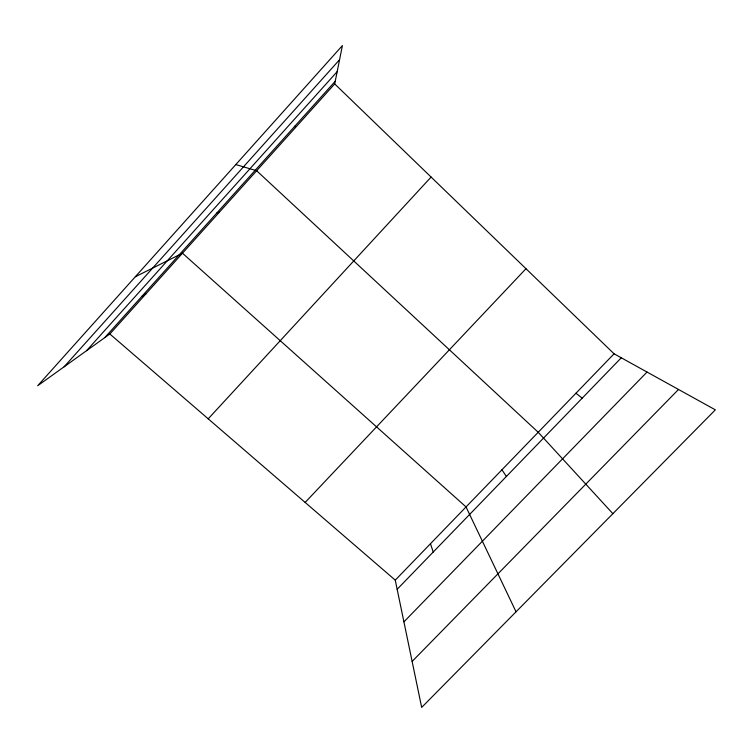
<?xml version="1.0" encoding="UTF-8"?>
<svg xmlns="http://www.w3.org/2000/svg" width="753" height="753" viewBox="0 0 753 753"><rect width="100%" height="100%" fill="white"/><g stroke="black" fill="none" stroke-linecap="round" stroke-linejoin="round"><path stroke-width="1.13" d="M334.699 83.931L342.408 45.585L37.65 385.771L109.844 333.993L334.699 83.931L614.062 353.806L715.35 409.848L421.671 707.415L395.259 580.149L109.844 333.993M64.109 366.796L339.565 59.732M86.539 350.71L337.165 71.648M104.761 337.636L335.236 81.258M208.204 418.819L431.093 177.059M305.153 502.43L525.98 268.717M395.259 580.149L614.062 353.806M397.16 589.288L621.272 357.797M403.919 621.856L647.034 372.048M412.136 661.435L678.519 389.47M141.771 296.475L145.978 293.811M135.333 276.737L182.48 253.215L466.032 506.929L516.04 611.803M216.977 212.817L219.368 212.195M235.821 164.568L256.641 170.743L538.207 432.278L612.876 513.678M575.941 393.245L582.201 398.158M501.94 469.787L506.393 476.461M430.481 543.713L433.21 552.053M294.988 126.033L295.458 127.568"/></g></svg>
